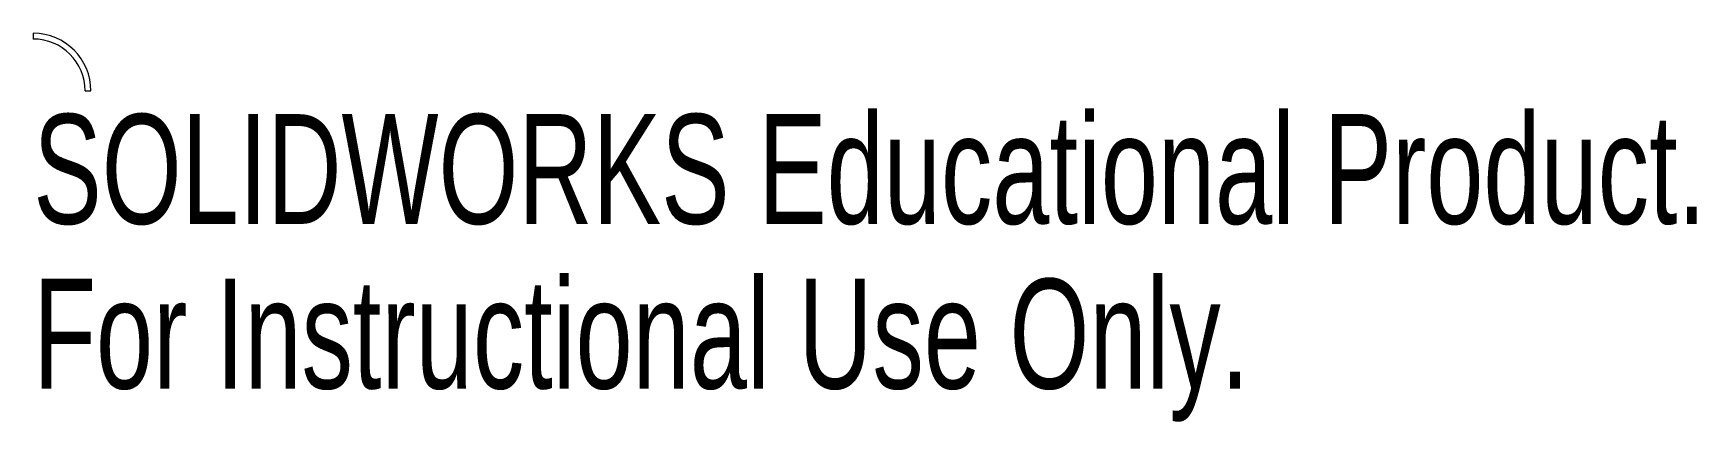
# Model space of a CAD drawing. Header units: inches. Extents: x 0 to 2.88, y -0.57 to 0.1.
import ezdxf

# ---------------------------------------------------------------- set-up
doc = ezdxf.new("R2010")
doc.units = ezdxf.units.IN
doc.header["$MEASUREMENT"] = 0
doc.styles.add('SLDTEXTSTYLE0', font='TXT', dxfattribs={"width": 0.7})

msp = doc.modelspace()

# ---------------------------------------------------------------- linework, layer by layer
at = {"color": 7, "linetype": 'Continuous', "lineweight": 15}
for p, q in [((0, 0.1), (0, 0.09)), ((0.09, 0), (0.1, 0))]:
    msp.add_line(p, q, dxfattribs=at)
for radius in [0.1, 0.09]:
    msp.add_arc((0, 0), radius, 0, 90, dxfattribs=at)

# ---------------------------------------------------------------- texts
at = {"color": 7, "linetype": 'Continuous', "char_height": 0.1903, "attachment_point": 1, "style": 'SLDTEXTSTYLE0'}
for s, insert in [('SOLIDWORKS Educational Product.', (0, -0.0401)), ('For Instructional Use Only.', (0, -0.3256))]:
    msp.add_mtext(s, dxfattribs=dict(at, insert=insert))

doc.saveas('drawing.dxf')
